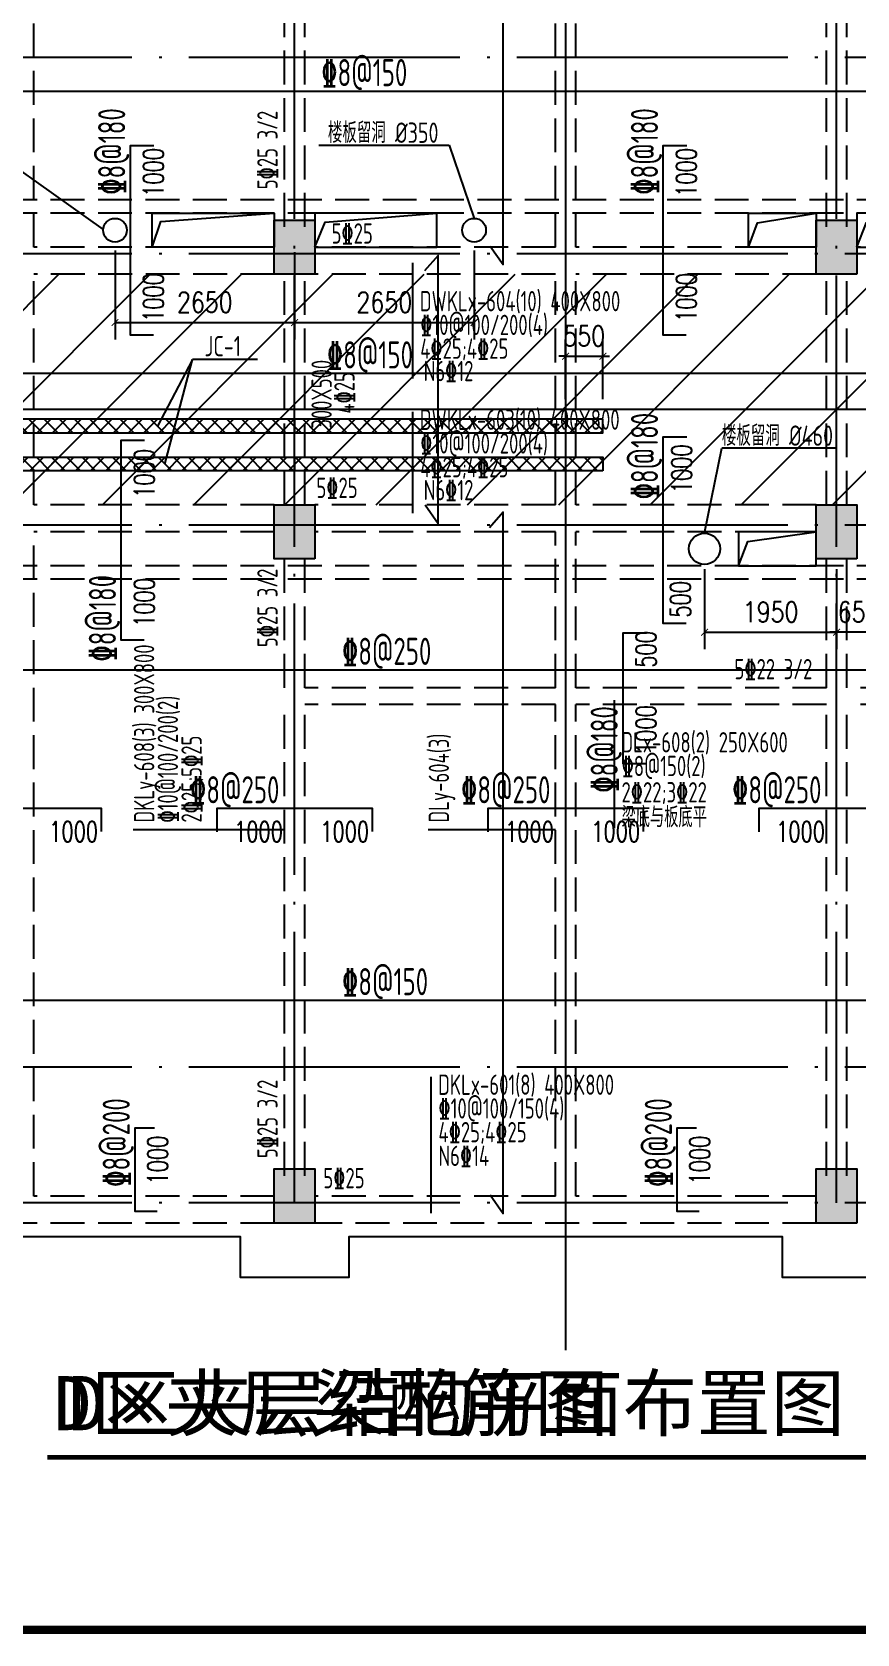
# Model space of a CAD drawing. Header units: millimetres. Extents: x 2998490 to 15040601, y 444546 to 7822218.
# Drawn here: x 14884097 to 14896272, y 7486704 to 7510340 of the extents above; entities that cross this region are included whole.
import ezdxf
from ezdxf.enums import TextEntityAlignment as Align

# ---------------------------------------------------------------- set-up
doc = ezdxf.new("R2010")
doc.units = ezdxf.units.MM
doc.header["$LTSCALE"] = 2000
doc.linetypes.add('DASH', pattern=[0.35, 0.25, -0.1])
doc.linetypes.add('DOTE', pattern=[2.42, 2, -0.2, 0.02, -0.2])
for name, color, linetype in [('3-AXIS', 3, 'Continuous'), ('3-ban', 84, 'Continuous'), ('3-ban-hatch', 9, 'Continuous'), ('3-ban-rein', 1, 'Continuous'), ('3-ban-TEXT', 7, 'Continuous'), ('3-ban设备基础', 3, 'Continuous'), ('3-COLUMN-UP', 2, 'Continuous'), ('3-dote', 43, 'DOTE'), ('3-HATCH', 8, 'Continuous'), ('3-liang-rein-X', 54, 'Continuous'), ('3-liang-rein-Y', 130, 'Continuous'), ('3-liang-R截面-X', 50, 'Continuous'), ('3-liang-R截面-Y', 70, 'Continuous'), ('3-liang-s-1', 44, 'Continuous'), ('3-liang-xu', 120, 'DASH'), ('图框', 7, 'Continuous')]:
    doc.layers.add(name, color=color, linetype=linetype)
doc.styles.add('DIM_FONT', font='SIMPLEX', dxfattribs={"width": 0.8, "bigfont": 'HZTXT'})
doc.styles.add('NT4', font='tssdeng.shx', dxfattribs={"width": 0.65, "bigfont": 'tssdchn.shx'})
doc.styles.add('TJ1', font='tj-romans1.shx', dxfattribs={"width": 0.8, "bigfont": 'tj-hztxt1.shx'})
doc.styles.add('TSSD_Rein', font='Tssdeng.shx', dxfattribs={"width": 0.7, "bigfont": 'hztxt.shx'})
doc.styles.add('黑体', font='SIMHEI.TTF')
doc.dimstyles.new('DIMN100', dxfattribs={"dimtxt": 300, "dimasz": 100, "dimexe": 250, "dimexo": 300, "dimgap": 150, "dimtad": 1, "dimdec": 0, "dimzin": 0, "dimdsep": 46, "dimtxsty": 'DIM_FONT', "dimblk": 'ARCHTICK', "dimcen": 0.09, "dimclrt": 7, "dimazin": 2, "dimtfac": 1, "dimtdec": 0, "dimtix": 1, "dimtmove": 2, "dimatfit": 3, "dimldrblk": 'ARCHTICK', "dimfxl": 0, "dimtolj": 1, "dimtzin": 0, "dimarcsym": 0})

# ---------------------------------------------------------------- blocks, each defined once
blk = doc.blocks.new('TJAD_TK_A0')
at = {"layer": '图框', "const_width": 1.2}
blk.add_lwpolyline([(2152, -431.7), (2152, 389.3), (998, 389.3), (998, -431.7)], close=True, dxfattribs=at)
blk = doc.blocks.new('_ArchTick')
at = {"color": 0, "linetype": 'ByBlock', "const_width": 0.15}
blk.add_lwpolyline([(-0.5, -0.5), (0.5, 0.5)], dxfattribs=at)
blk = doc.blocks.new('*D818')
at = {"layer": '3-ban设备基础', "color": 0, "lineweight": -2}
for p, q in [((14885322, 7507115), (14885322, 7505803)), ((14887972, 7507093), (14887972, 7505803)), ((14885322, 7506053), (14887972, 7506053))]:
    blk.add_line(p, q, dxfattribs=at)
at = {"layer": 'Defpoints', "color": 0}
for p in [(14885322, 7507415), (14887972, 7507393), (14887972, 7506053)]:
    blk.add_point(p, dxfattribs=at)
at = {"layer": '3-ban设备基础', "color": 0, "lineweight": -2, "xscale": 100, "yscale": 100, "zscale": 100, "rotation": 180}
blk.add_blockref('_ArchTick', (14885322, 7506053), dxfattribs=at)
at = {"layer": '3-ban设备基础', "color": 0, "lineweight": -2, "xscale": 100, "yscale": 100, "zscale": 100}
blk.add_blockref('_ArchTick', (14887972, 7506053), dxfattribs=at)
at = {"layer": '3-ban设备基础', "color": 7, "insert": (14886647, 7506353), "char_height": 300, "attachment_point": 5, "style": 'DIM_FONT'}
blk.add_mtext('\\A1;2650', dxfattribs=at)
blk = doc.blocks.new('*D819')
at = {"layer": '3-ban设备基础', "color": 0, "lineweight": -2}
for p, q in [((14887972, 7507093), (14887972, 7505803)), ((14890622, 7507115), (14890622, 7505803)), ((14887972, 7506053), (14890622, 7506053))]:
    blk.add_line(p, q, dxfattribs=at)
at = {"layer": 'Defpoints', "color": 0}
for p in [(14887972, 7507393), (14890622, 7507415), (14890622, 7506053)]:
    blk.add_point(p, dxfattribs=at)
at = {"layer": '3-ban设备基础', "color": 0, "lineweight": -2, "xscale": 100, "yscale": 100, "zscale": 100, "rotation": 180}
blk.add_blockref('_ArchTick', (14887972, 7506053), dxfattribs=at)
at = {"layer": '3-ban设备基础', "color": 0, "lineweight": -2, "xscale": 100, "yscale": 100, "zscale": 100}
blk.add_blockref('_ArchTick', (14890622, 7506053), dxfattribs=at)
at = {"layer": '3-ban设备基础', "color": 7, "insert": (14889297, 7506353), "char_height": 300, "attachment_point": 5, "style": 'DIM_FONT'}
blk.add_mtext('\\A1;2650', dxfattribs=at)
blk = doc.blocks.new('*D820')
at = {"layer": '3-ban设备基础', "color": 0, "lineweight": -2}
for p, q in [((14894022, 7502415), (14894022, 7501234)), ((14895972, 7502415), (14895972, 7501234)), ((14894022, 7501484), (14895972, 7501484))]:
    blk.add_line(p, q, dxfattribs=at)
at = {"layer": 'Defpoints', "color": 0}
for p in [(14894022, 7502715), (14895972, 7502715), (14895972, 7501484)]:
    blk.add_point(p, dxfattribs=at)
at = {"layer": '3-ban设备基础', "color": 0, "lineweight": -2, "xscale": 100, "yscale": 100, "zscale": 100, "rotation": 180}
blk.add_blockref('_ArchTick', (14894022, 7501484), dxfattribs=at)
at = {"layer": '3-ban设备基础', "color": 0, "lineweight": -2, "xscale": 100, "yscale": 100, "zscale": 100}
blk.add_blockref('_ArchTick', (14895972, 7501484), dxfattribs=at)
at = {"layer": '3-ban设备基础', "color": 7, "insert": (14894997, 7501784), "char_height": 300, "attachment_point": 5, "style": 'DIM_FONT'}
blk.add_mtext('\\A1;1950', dxfattribs=at)
blk = doc.blocks.new('*D923')
at = {"layer": '3-ban设备基础', "color": 0, "lineweight": -2}
for p, q in [((14891972, 7504925), (14891972, 7505805)), ((14892522, 7504925), (14892522, 7505805)), ((14891972, 7505555), (14891872, 7505555)), ((14891972, 7505555), (14892522, 7505555)), ((14892522, 7505555), (14892622, 7505555))]:
    blk.add_line(p, q, dxfattribs=at)
at = {"layer": 'Defpoints', "color": 0}
for p in [(14892522, 7505555), (14891972, 7504625), (14892522, 7504625)]:
    blk.add_point(p, dxfattribs=at)
at = {"layer": '3-ban设备基础', "color": 0, "lineweight": -2, "xscale": 100, "yscale": 100, "zscale": 100}
blk.add_blockref('_ArchTick', (14891972, 7505555), dxfattribs=at)
at = {"layer": '3-ban设备基础', "color": 0, "lineweight": -2, "xscale": 100, "yscale": 100, "zscale": 100, "rotation": 180}
blk.add_blockref('_ArchTick', (14892522, 7505555), dxfattribs=at)
at = {"layer": '3-ban设备基础', "color": 7, "insert": (14892247, 7505855), "char_height": 300, "attachment_point": 5, "style": 'DIM_FONT'}
blk.add_mtext('\\A1;550', dxfattribs=at)
blk = doc.blocks.new('*D925')
at = {"layer": '3-ban设备基础', "color": 0, "lineweight": -2}
for p, q in [((14896622, 7502665), (14896622, 7501234)), ((14895972, 7501799), (14895972, 7501234)), ((14895972, 7501484), (14895872, 7501484)), ((14896622, 7501484), (14895972, 7501484)), ((14896622, 7501484), (14896722, 7501484))]:
    blk.add_line(p, q, dxfattribs=at)
at = {"layer": 'Defpoints', "color": 0}
for p in [(14896622, 7502965), (14895972, 7502099), (14895972, 7501484)]:
    blk.add_point(p, dxfattribs=at)
at = {"layer": '3-ban设备基础', "color": 0, "lineweight": -2, "xscale": 100, "yscale": 100, "zscale": 100}
blk.add_blockref('_ArchTick', (14895972, 7501484), dxfattribs=at)
at = {"layer": '3-ban设备基础', "color": 0, "lineweight": -2, "xscale": 100, "yscale": 100, "zscale": 100, "rotation": 180}
blk.add_blockref('_ArchTick', (14896622, 7501484), dxfattribs=at)
at = {"layer": '3-ban设备基础', "color": 7, "insert": (14896297, 7501784), "char_height": 300, "attachment_point": 5, "style": 'DIM_FONT'}
blk.add_mtext('\\A1;650', dxfattribs=at)

msp = doc.modelspace()

# ---------------------------------------------------------------- hatches: boundary and pattern name
at = {"layer": '3-ban-hatch'}
h = msp.add_hatch(dxfattribs=at)
h.set_pattern_fill('ANSI31', color=8, scale=300, style=0)
h.paths.add_polyline_path([(14920272.1, 7506765.4), (14857422.1, 7506765.4), (14857422.1, 7503365.4), (14920272.1, 7503365.4)])
at = {"layer": '3-ban设备基础'}
h = msp.add_hatch(dxfattribs=at)
h.set_pattern_fill('ANSI37', color=256, scale=50, style=0)
h.paths.add_polyline_path([(14887972.1, 7504625.4), (14883422.1, 7504625.4), (14883422.1, 7504425.4), (14887972.1, 7504425.4)])
h = msp.add_hatch(dxfattribs=at)
h.set_pattern_fill('ANSI37', color=256, scale=50, style=0)
h.paths.add_polyline_path([(14892522.1, 7504625.4), (14887972.1, 7504625.4), (14887972.1, 7504425.4), (14892522.1, 7504425.4)])
h = msp.add_hatch(dxfattribs=at)
h.set_pattern_fill('ANSI37', color=256, scale=50, style=0)
h.paths.add_polyline_path([(14887972.1, 7503865.4), (14883422.1, 7503865.4), (14883422.1, 7504065.4), (14887972.1, 7504065.4)])
h = msp.add_hatch(dxfattribs=at)
h.set_pattern_fill('ANSI37', color=256, scale=50, style=0)
h.paths.add_polyline_path([(14892522.1, 7503865.4), (14887972.1, 7503865.4), (14887972.1, 7504065.4), (14892522.1, 7504065.4)])
at = {"layer": '3-HATCH'}
for points in [[(14888272.1, 7506765.4), (14887672.1, 7506765.4), (14887672.1, 7507565.4), (14888272.1, 7507565.4)], [(14896272.1, 7506765.4), (14895672.1, 7506765.4), (14895672.1, 7507565.4), (14896272.1, 7507565.4)], [(14888272.1, 7502565.4), (14887672.1, 7502565.4), (14887672.1, 7503365.4), (14888272.1, 7503365.4)], [(14896272.1, 7502565.4), (14895672.1, 7502565.4), (14895672.1, 7503365.4), (14896272.1, 7503365.4)], [(14888272.1, 7492765.4), (14887672.1, 7492765.4), (14887672.1, 7493565.4), (14888272.1, 7493565.4)], [(14896272.1, 7492765.4), (14895672.1, 7492765.4), (14895672.1, 7493565.4), (14896272.1, 7493565.4)]]:
    msp.add_hatch(color=256, dxfattribs=at).paths.add_polyline_path(points)

# ---------------------------------------------------------------- linework, layer by layer
at = {"layer": '3-AXIS', "color": 15, "linetype": 'DOTE'}
for p, q in [((14887972.1, 7493065.4), (14887972.1, 7521720.3)), ((14895972.1, 7493065.4), (14895972.1, 7521720.3)), ((14933972.1, 7509965.4), (14854748.9, 7509965.4)), ((14933972.1, 7507065.4), (14854748.9, 7507065.4)), ((14933972.1, 7503065.4), (14854748.9, 7503065.4)), ((14933972.1, 7495065.4), (14854748.9, 7495065.4)), ((14933972.1, 7493065.4), (14854748.9, 7493065.4))]:
    msp.add_line(p, q, dxfattribs=at)
at = {"layer": '3-ban', "const_width": 70}
msp.add_lwpolyline([(14884540.6, 7489309.3), (14896996.4, 7489309.3)], dxfattribs=at)
at = {"layer": '3-ban-rein'}
for points in [[(14890859.2, 7507181.5), (14891052.6, 7506907.9), (14891052.6, 7517255.7), (14890849.5, 7517026.4)], [(14919910.2, 7509657.2), (14920183.9, 7509463.8), (14857522.8, 7509463.8), (14857752.1, 7509666.9)], [(14885887.9, 7505865.4), (14885549.9, 7505865.4), (14885549.9, 7508663), (14885896, 7508663)], [(14893750.7, 7505865.4), (14893412.8, 7505865.4), (14893412.8, 7508663), (14893758.8, 7508663)], [(14889898.6, 7503361.2), (14890092.1, 7503087.6), (14890092.1, 7507044.8), (14889889, 7506815.5)], [(14920155.5, 7504961.3), (14920155.5, 7505299.3), (14857539, 7505299.3), (14857539, 7504953.3)], [(14919949.7, 7504963), (14920223.4, 7504769.5), (14857522.8, 7504769.5), (14857752.1, 7504972.6)], [(14885750.7, 7501365.4), (14885412.8, 7501365.4), (14885412.8, 7504317.1), (14885758.8, 7504317.1)], [(14893750.7, 7501611.9), (14893412.8, 7501611.9), (14893412.8, 7504365.4), (14893758.8, 7504365.4)], [(14890859.2, 7493181.5), (14891052.6, 7492907.9), (14891052.6, 7503255.7), (14890849.5, 7503026.4)], [(14893157.4, 7499540.4), (14892819.4, 7499540.4), (14892819.4, 7501474.4), (14893165.4, 7501474.4)], [(14920116, 7500587), (14920116, 7500924.9), (14857524.9, 7500924.9), (14857524.9, 7500578.9)], [(14885122.2, 7498544.8), (14885122.2, 7498882.7), (14882822.2, 7498882.7), (14882822.2, 7498536.7)], [(14889122.2, 7498544.8), (14889122.2, 7498882.7), (14886822.2, 7498882.7), (14886822.2, 7498536.7)], [(14893122.2, 7498544.8), (14893122.2, 7498882.7), (14890822.2, 7498882.7), (14890822.2, 7498536.7)], [(14897122.2, 7498544.8), (14897122.2, 7498882.7), (14894822.2, 7498882.7), (14894822.2, 7498536.7)], [(14919910.2, 7496244.3), (14920183.9, 7496050.8), (14857522.8, 7496050.8), (14857752.1, 7496253.9)], [(14885904.8, 7494165.4), (14885612.7, 7494165.4), (14885612.7, 7492939.4), (14885942, 7492939.4)], [(14893904.8, 7494165.4), (14893612.7, 7494165.4), (14893612.7, 7492939.4), (14893942, 7492939.4)]]:
    msp.add_lwpolyline(points, dxfattribs=at)
at = {"layer": '3-ban设备基础'}
for p, q in [((14888329.1, 7508669.4), (14890254, 7508669.4)), ((14890254, 7508669.4), (14890622.1, 7507590.4)), ((14883678.7, 7508469.9), (14885147.5, 7507426.4)), ((14886464, 7505506), (14885947.1, 7504525.4)), ((14886058.1, 7503965.4), (14886464, 7505506)), ((14887426.5, 7505506), (14886464, 7505506)), ((14894022.1, 7502945.4), (14894276.2, 7504199.4)), ((14895972.1, 7504199.4), (14894276.2, 7504199.4))]:
    msp.add_line(p, q, dxfattribs=at)
at = {"layer": '3-ban设备基础', "ltscale": 0.5}
for points in [[(14887972.1, 7504625.4), (14883422.1, 7504625.4), (14883422.1, 7504425.4), (14887972.1, 7504425.4)], [(14892522.1, 7504625.4), (14887972.1, 7504625.4), (14887972.1, 7504425.4), (14892522.1, 7504425.4)], [(14887972.1, 7503865.4), (14883422.1, 7503865.4), (14883422.1, 7504065.4), (14887972.1, 7504065.4)], [(14892522.1, 7503865.4), (14887972.1, 7503865.4), (14887972.1, 7504065.4), (14892522.1, 7504065.4)]]:
    msp.add_lwpolyline(points, close=True, dxfattribs=at)
at = {"layer": '3-ban设备基础'}
for centre, radius in [((14885322.1, 7507415.4), 175), ((14890622.1, 7507415.4), 175), ((14894022.1, 7502715.4), 230)]:
    msp.add_circle(centre, radius, dxfattribs=at)
at = {"layer": '3-COLUMN-UP'}
for points in [[(14888272.1, 7506765.4), (14887672.1, 7506765.4), (14887672.1, 7507565.4), (14888272.1, 7507565.4)], [(14896272.1, 7506765.4), (14895672.1, 7506765.4), (14895672.1, 7507565.4), (14896272.1, 7507565.4)], [(14888272.1, 7502565.4), (14887672.1, 7502565.4), (14887672.1, 7503365.4), (14888272.1, 7503365.4)], [(14896272.1, 7502565.4), (14895672.1, 7502565.4), (14895672.1, 7503365.4), (14896272.1, 7503365.4)], [(14888272.1, 7492765.4), (14887672.1, 7492765.4), (14887672.1, 7493565.4), (14888272.1, 7493565.4)], [(14896272.1, 7492765.4), (14895672.1, 7492765.4), (14895672.1, 7493565.4), (14896272.1, 7493565.4)]]:
    msp.add_lwpolyline(points, close=True, dxfattribs=at)
at = {"layer": '3-dote'}
for p, q in [((14891972.1, 7520707.8), (14891972.1, 7492020.8)), ((14891972.1, 7519070.6), (14891972.1, 7490889))]:
    msp.add_line(p, q, dxfattribs=at)
at = {"layer": '3-liang-R截面-X'}
for p, q in [((14889713.6, 7506934.4), (14889713.6, 7505228.9)), ((14889713.6, 7504737.7), (14889713.6, 7503239.3)), ((14892686.4, 7500481.2), (14892686.4, 7498592.7)), ((14889982.5, 7494925.6), (14889982.5, 7492912.2))]:
    msp.add_line(p, q, dxfattribs=at)
at = {"layer": '3-liang-R截面-X', "const_width": 70}
msp.add_lwpolyline([(14884324.4, 7489309.3), (14893436.5, 7489309.3)], dxfattribs=at)
at = {"layer": '3-liang-R截面-Y'}
for p, q in [((14885592.2, 7498571.5), (14887822.1, 7498571.5)), ((14889942.2, 7498571.5), (14891822.1, 7498571.5))]:
    msp.add_line(p, q, dxfattribs=at)
at = {"layer": '3-liang-s-1'}
for points in [[(14885872.1, 7507665.4), (14887672.1, 7507665.4), (14887672.1, 7507165.4), (14885872.1, 7507165.4)], [(14888272.1, 7507165.4), (14890072.1, 7507165.4), (14890072.1, 7507665.4), (14888272.1, 7507665.4)], [(14895672.1, 7507165.4), (14894672.1, 7507165.4), (14894672.1, 7507665.4), (14895672.1, 7507665.4)], [(14896272.1, 7507165.4), (14897272.1, 7507165.4), (14897272.1, 7507665.4), (14896272.1, 7507665.4)], [(14894522.1, 7502465.4), (14895672.1, 7502465.4), (14895672.1, 7502965.4), (14894522.1, 7502965.4)]]:
    msp.add_lwpolyline(points, close=True, dxfattribs=at)
for points in [[(14885872.1, 7507165.4), (14885996.5, 7507545.1), (14887672.1, 7507665.4)], [(14888272.1, 7507165.4), (14888425.8, 7507534.1), (14890072.1, 7507665.4)], [(14894672.1, 7507165.4), (14894802.3, 7507525.1), (14895672.1, 7507665.4)], [(14896272.1, 7507165.4), (14896414, 7507528.1), (14897272.1, 7507665.4)], [(14894522.1, 7502465.4), (14894659.4, 7502824.4), (14895672.1, 7502965.4)], [(14920572.1, 7492165.4), (14919171.5, 7492165.4), (14919171.5, 7492565.4), (14912772.1, 7492565.4), (14912772.1, 7491965.4), (14911172.1, 7491965.4), (14911172.1, 7492565.4), (14904772.1, 7492565.4), (14904772.1, 7491965.4), (14903172.1, 7491965.4), (14903172.1, 7492565.4), (14896772.1, 7492565.4), (14896772.1, 7491965.4), (14895172.1, 7491965.4), (14895172.1, 7492565.4), (14888772.1, 7492565.4), (14888772.1, 7491965.4), (14887172.1, 7491965.4), (14887172.1, 7492565.4), (14880772.1, 7492565.4)]]:
    msp.add_lwpolyline(points, dxfattribs=at)
at = {"layer": '3-liang-xu'}
for p, q in [((14884122.2, 7507165.4), (14884122.2, 7516965.4)), ((14891822.2, 7507165.4), (14891822.2, 7516965.4)), ((14892122.2, 7507165.4), (14892122.2, 7516965.4)), ((14887822.2, 7507465.4), (14887822.2, 7516665.4)), ((14888122.2, 7507465.4), (14888122.2, 7516665.4)), ((14895822.2, 7507465.4), (14895822.2, 7516665.4)), ((14896122.2, 7507465.4), (14896122.2, 7516665.4)), ((14919872.2, 7507865.4), (14857722.2, 7507865.4)), ((14919872.2, 7507665.4), (14857722.2, 7507665.4)), ((14887672.2, 7507165.4), (14884122.2, 7507165.4)), ((14891822.2, 7507165.4), (14888272.2, 7507165.4)), ((14895672.1, 7507165.4), (14892122.2, 7507165.4)), ((14899822.2, 7507165.4), (14896272.1, 7507165.4)), ((14884122.2, 7503365.4), (14884122.2, 7506765.4)), ((14887675.5, 7506765.4), (14884122.2, 7506765.4)), ((14887822.2, 7503365.4), (14887822.2, 7506765.4)), ((14888122.2, 7503365.4), (14888122.2, 7506765.4)), ((14891822.2, 7506765.4), (14888272.2, 7506765.4)), ((14891822.2, 7503365.4), (14891822.2, 7506765.4)), ((14892122.2, 7503365.4), (14892122.2, 7506765.4)), ((14895672.2, 7506765.4), (14892122.2, 7506765.4)), ((14895822.2, 7503365.4), (14895822.2, 7506765.4)), ((14896122.2, 7503365.4), (14896122.2, 7506765.4)), ((14887672.2, 7503365.4), (14884122.2, 7503365.4)), ((14891822.2, 7503365.4), (14888272.2, 7503365.4)), ((14895672.2, 7503365.4), (14892122.2, 7503365.4)), ((14887672.2, 7502965.4), (14884122.2, 7502965.4)), ((14884122.2, 7493165.4), (14884122.2, 7502965.4)), ((14891822.2, 7502965.4), (14888272.2, 7502965.4)), ((14891822.2, 7500665.4), (14891822.2, 7502965.4)), ((14895672.2, 7502965.4), (14892122.2, 7502965.4)), ((14892122.2, 7500665.4), (14892122.2, 7502965.4)), ((14887822.2, 7500665.4), (14887822.2, 7502665.4)), ((14888122.2, 7500665.4), (14888122.2, 7502665.4)), ((14895822.2, 7500665.4), (14895822.2, 7502665.4)), ((14896122.2, 7500665.4), (14896122.2, 7502665.4)), ((14919872.2, 7502465.4), (14857722.2, 7502465.4)), ((14919872.2, 7502265.4), (14857722.2, 7502265.4)), ((14891822.2, 7500665.4), (14888122.2, 7500665.4)), ((14895822.2, 7500665.4), (14892122.2, 7500665.4)), ((14903822.2, 7500665.4), (14896122.2, 7500665.4)), ((14887822.2, 7493465.4), (14887822.2, 7500415.4)), ((14888122.2, 7493465.4), (14888122.2, 7500415.4)), ((14891822.2, 7500415.4), (14888122.2, 7500415.4)), ((14891822.2, 7493165.4), (14891822.2, 7500415.4)), ((14892122.2, 7493165.4), (14892122.2, 7500415.4)), ((14895822.2, 7500415.4), (14892122.2, 7500415.4)), ((14895822.2, 7493465.4), (14895822.2, 7500415.4)), ((14896122.2, 7493465.4), (14896122.2, 7500415.4)), ((14903822.2, 7500415.4), (14896122.2, 7500415.4)), ((14887672.2, 7493165.4), (14884122.2, 7493165.4)), ((14891822.2, 7493165.4), (14888272.2, 7493165.4)), ((14895672.2, 7493165.4), (14892122.2, 7493165.4)), ((14887672.2, 7492765.4), (14880272.2, 7492765.4)), ((14895672.2, 7492765.4), (14888272.2, 7492765.4))]:
    msp.add_line(p, q, dxfattribs=at)

# ---------------------------------------------------------------- block references
at = {"layer": '图框', "xscale": 100, "yscale": 100, "zscale": 100}
msp.add_blockref('TJAD_TK_A0', (14744694.6, 7529933.9), dxfattribs=at)

# ---------------------------------------------------------------- texts
at = {"layer": '3-ban', "style": 'TSSD_Rein', "width": 0.7}
for s, rotation, p in [('%%1328@150', 0.00581, (14888366, 7509540.7, -5065)), ('%%1328@180', 89.99419, (14885472.9, 7507939, -5065)), ('%%1328@180', 89.99419, (14893335.7, 7507939, -5065)), ('%%1328@150', 0.00581, (14888449.6, 7505376.2, -5065)), ('%%1328@180', 89.99419, (14893335.7, 7503444.1, -5065)), ('%%1328@180', 89.99419, (14885335.7, 7501052, -5065)), ('%%1328@250', 0.00581, (14888672.3, 7501001.9, -5065)), ('%%1328@180', 89.99419, (14892742.3, 7499116.3, -5065)), ('%%1328@250', 0.00581, (14886429.7, 7498959.7, -5065)), ('%%1328@250', 0.00581, (14890429.7, 7498959.7, -5065)), ('%%1328@250', 0.00581, (14894429.7, 7498959.7, -5065)), ('%%1328@150', 0.00581, (14888673, 7496127.8, -5065)), ('%%1328@200', 90.00581, (14885540.5, 7493301.4, -5065)), ('%%1328@200', 90.00581, (14893540.5, 7493301.4, -5065))]:
    msp.add_text(s, height=400, rotation=rotation, dxfattribs=at).set_placement(p)
at = {"layer": '3-ban', "style": '黑体'}
msp.add_text('D区夹层结构平面布置图', height=800, dxfattribs=at).set_placement((14884636.5, 7489709.3))
at = {"layer": '3-ban-TEXT', "style": 'TJ1', "width": 0.7}
for s, p in [('1000', (14886039.8, 7507908.1)), ('1000', (14893902.7, 7507908.1)), ('1000', (14886039.8, 7506062.4)), ('1000', (14893902.7, 7506062.4)), ('1000', (14893834, 7503535.3)), ('1000', (14885902.7, 7503466.2)), ('1000', (14885902.7, 7501562.4)), ('500', (14893817.6, 7501698.3)), ('500', (14893309.3, 7500960.3)), ('1000', (14893309.3, 7499687.4)), ('1000', (14886102.6, 7493335.3)), ('1000', (14894102.6, 7493335.3))]:
    msp.add_text(s, height=300, rotation=90, dxfattribs=at).set_placement(p)
for p in [(14884351.8, 7498392.8), (14887078.9, 7498392.8), (14888351.8, 7498392.8), (14891078.9, 7498392.8), (14892351.8, 7498392.8), (14895078.9, 7498392.8)]:
    msp.add_text('1000', height=300, dxfattribs=at).set_placement(p)
at = {"layer": '3-ban设备基础', "style": 'NT4', "width": 0.75}
for s, p in [('楼板留洞 %%C350', (14889279.7, 7508869.4)), ('JC-1', (14886912.2, 7505706)), ('楼板留洞 %%C460', (14895098.6, 7504399.4))]:
    msp.add_text(s, height=300, dxfattribs=at).set_placement(p, align=Align.MIDDLE)
at = {"layer": '3-liang-rein-X', "style": 'TSSD_Rein', "width": 0.7}
for s, p in [('5%%13225', (14888518.5, 7507217.4)), ('%%13210@100/200(4)', (14889826.4, 7505868.6)), ('4%%13225;4%%13225', (14889826.4, 7505518.6)), ('N6%%13212', (14889877.1, 7505187.8)), ('%%13210@100/200(4)', (14889826.4, 7504120)), ('4%%13225;4%%13225', (14889826.4, 7503770)), ('5%%13225', (14888294.2, 7503465.4)), ('N6%%13212', (14889877.1, 7503430.7)), ('5%%13222 3/2', (14894464.2, 7500790.2)), ('%%1328@150(2)', (14892799.3, 7499360.2)), ('2%%13222;3%%13222', (14892797.3, 7498972.2)), ('梁底与板底平', (14892797.3, 7498605.7)), ('%%13210@100/150(4)', (14890095.4, 7494307.9)), ('4%%13225;4%%13225', (14890095.4, 7493957.9)), ('N6%%13214', (14890095.4, 7493607.9)), ('5%%13225', (14888396.5, 7493279.8))]:
    msp.add_text(s, height=300, dxfattribs=at).set_placement(p)
at = {"layer": '3-liang-rein-Y', "style": 'TSSD_Rein', "width": 0.7}
for s, p in [('5%%13225 3/2', (14887721, 7508019.7)), ('4%%13225', (14888857.9, 7504709.3)), ('5%%13225 3/2', (14887721, 7501264.1)), ('%%13210@100/200(2)', (14886251.8, 7498675.7)), ('2%%13225;5%%13225', (14886601.8, 7498675.7)), ('5%%13225 3/2', (14887721, 7493724.1))]:
    msp.add_text(s, height=300, rotation=90, dxfattribs=at).set_placement(p)
at = {"layer": '3-liang-R截面-X', "style": 'TSSD_Rein', "width": 0.7}
for s, p in [('DWKLx-604(10) 400X800', (14889821.6, 7506218.6)), ('DWKLx-603(10) 400X800', (14889821.6, 7504470)), ('DLx-608(2) 250X600', (14892794.4, 7499710.2)), ('DKLx-601(8) 400X800', (14890090.5, 7494657.9))]:
    msp.add_text(s, height=300, dxfattribs=at).set_placement(p)
at = {"layer": '3-liang-R截面-X', "style": '黑体'}
msp.add_text('D区夹层梁配筋图', height=800, dxfattribs=at).set_placement((14884420.3, 7489709.3))
at = {"layer": '3-liang-R截面-Y', "style": 'TSSD_Rein', "width": 0.7}
for s, p in [('300X500', (14888521, 7504486.5)), ('DKLy-608(3) 300X800', (14885901.8, 7498675.7)), ('DLy-604(3)', (14890251.8, 7498675.7))]:
    msp.add_text(s, height=300, rotation=90, dxfattribs=at).set_placement(p)

# ---------------------------------------------------------------- dimensions: what is measured, and where the dimension line sits
at = {"layer": '3-ban设备基础'}
for base, p1, p2, picture, middle in [((14887972.1, 7506053.4), (14885322.1, 7507415.4), (14887972.1, 7507392.9), '*D818', (14886647.1, 7506353.4)), ((14890622.1, 7506053.4), (14887972.1, 7507392.9), (14890622.1, 7507415.4), '*D819', (14889297.1, 7506353.4)), ((14892522.1, 7505555.5), (14891972.1, 7504625.4), (14892522.1, 7504625.4), '*D923', (14892247.1, 7505855.5)), ((14895972.1, 7501484.3), (14896622.1, 7502965.4), (14895972.1, 7502098.9), '*D925', (14896297.1, 7501784.3)), ((14895972.1, 7501484.3), (14894022.1, 7502715.4), (14895972.1, 7502715.4), '*D820', (14894997.1, 7501784.3))]:
    dim = msp.add_linear_dim(base=base, p1=p1, p2=p2, dimstyle='DIMN100', dxfattribs=at)
    dim.commit()
    dim.dimension.update_dxf_attribs({"geometry": picture, "text_midpoint": middle})

doc.saveas('drawing.dxf')
